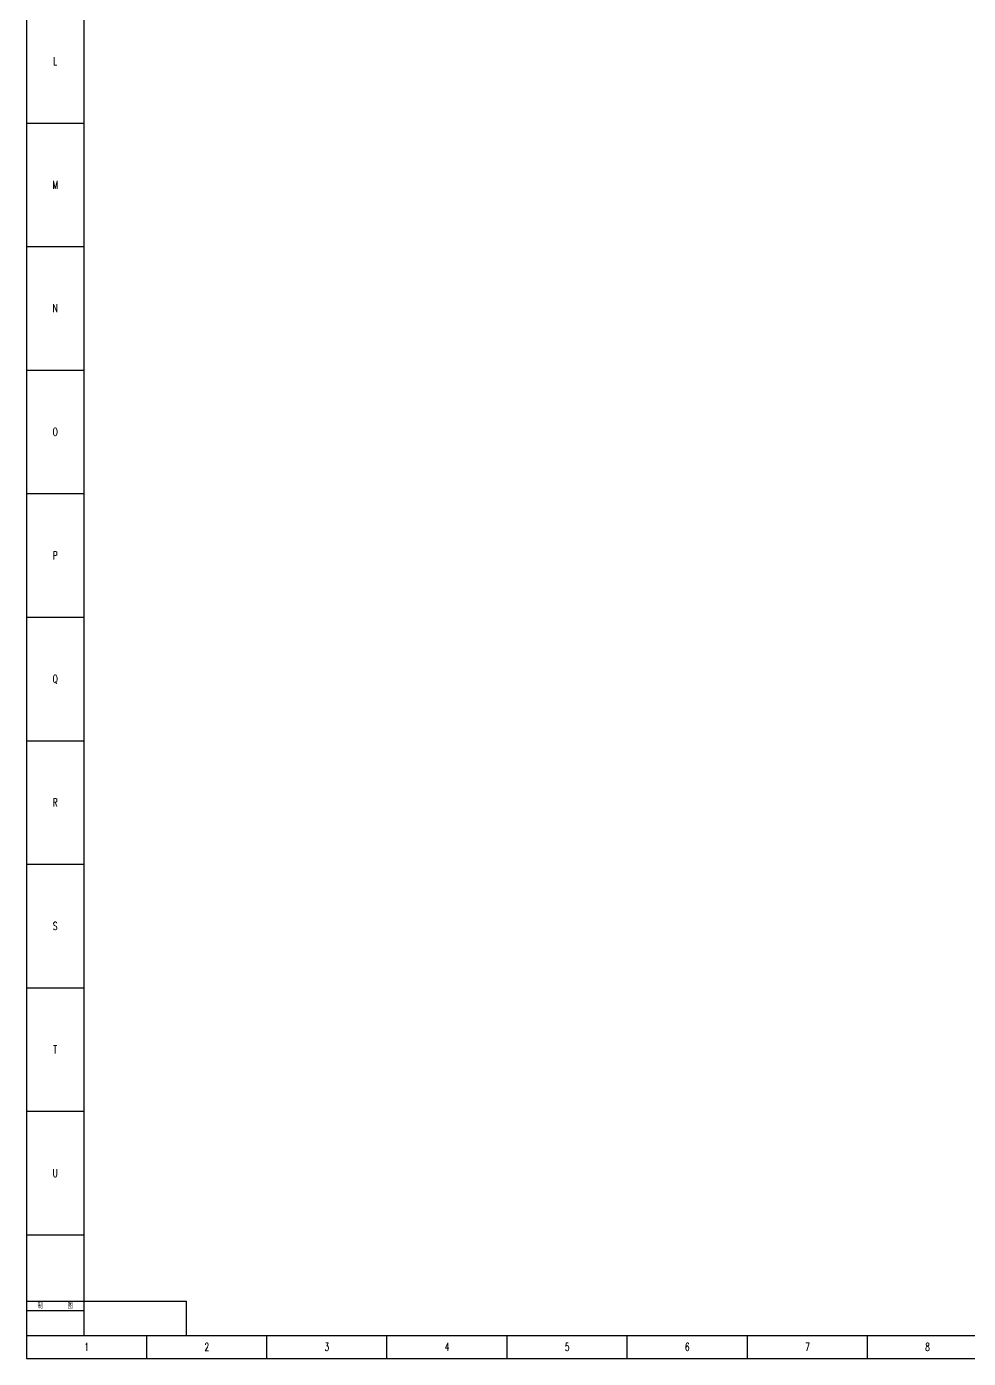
# Model space of a CAD drawing. Header units: millimetres. Extents: x 0 to 841, y 0 to 1189.
# Drawn here: x 0 to 412, y 0 to 583 of the extents above; entities that cross this region are included whole.
import ezdxf
from ezdxf.enums import TextEntityAlignment as Align

# ---------------------------------------------------------------- set-up
doc = ezdxf.new("R2010")
doc.units = ezdxf.units.MM
doc.layers.add('PDM_Title', color=7, linetype='Continuous')
doc.styles.add('HZ', font='TXT.SHX', dxfattribs={"width": 0.667, "bigfont": 'HZTXT.SHX'})

# ---------------------------------------------------------------- blocks, each defined once
blk = doc.blocks.new('FitPDM_DWGFrame')
at = {"layer": 'PDM_Title', "color": 2}
for p, q in [((0, 1189), (0, 0)), ((0, 540.45), (25, 540.45)), ((0, 486.41), (25, 486.41)), ((0, 432.36), (25, 432.36)), ((0, 378.32), (25, 378.32)), ((0, 324.27), (25, 324.27)), ((0, 270.23), (25, 270.23)), ((0, 216.18), (25, 216.18)), ((0, 162.14), (25, 162.14)), ((0, 108.09), (25, 108.09)), ((0, 54.05), (25, 54.05)), ((0, 25), (25, 25)), ((0, 21), (25, 21)), ((0, 10), (25, 10)), ((52.56, 0), (52.56, 10)), ((105.12, 0), (105.12, 10)), ((157.69, 0), (157.69, 10)), ((210.25, 0), (210.25, 10)), ((262.81, 0), (262.81, 10)), ((315.38, 0), (315.38, 10)), ((367.94, 0), (367.94, 10)), ((0, 0), (841, 0))]:
    blk.add_line(p, q, dxfattribs=at)
at = {"layer": 'PDM_Title', "color": 0}
for p, q in [((25, 1179), (25, 10)), ((25, 25), (70, 25)), ((70, 10), (70, 25)), ((25, 10), (831, 10))]:
    blk.add_line(p, q, dxfattribs=at)
at = {"layer": 'PDM_Title', "color": 2, "style": 'HZ', "width": 0.667}
for s, height, p in [('L', 3.5, (12.5, 567.48)), ('M', 3.5, (12.5, 513.43)), ('N', 3.5, (12.5, 459.39)), ('O', 3.5, (12.5, 405.34)), ('P', 3.5, (12.5, 351.3)), ('Q', 3.5, (12.5, 297.25)), ('R', 3.5, (12.5, 243.2)), ('S', 3.5, (12.5, 189.16)), ('T', 3.5, (12.5, 135.11)), ('U', 3.5, (12.5, 81.07)), ('制      图', 2.5, (12.5, 23)), ('1', 3.5, (26.28, 5)), ('2', 3.5, (78.84, 5)), ('3', 3.5, (131.41, 5)), ('4', 3.5, (183.97, 5)), ('5', 3.5, (236.53, 5)), ('6', 3.5, (289.09, 5)), ('7', 3.5, (341.66, 5)), ('8', 3.5, (394.22, 5))]:
    blk.add_text(s, height=height, dxfattribs=at).set_placement(p, align=Align.MIDDLE_CENTER)

msp = doc.modelspace()

# ---------------------------------------------------------------- block references
at = {"layer": 'PDM_Title'}
msp.add_blockref('FitPDM_DWGFrame', (0, 0), dxfattribs=at)

doc.saveas('drawing.dxf')
